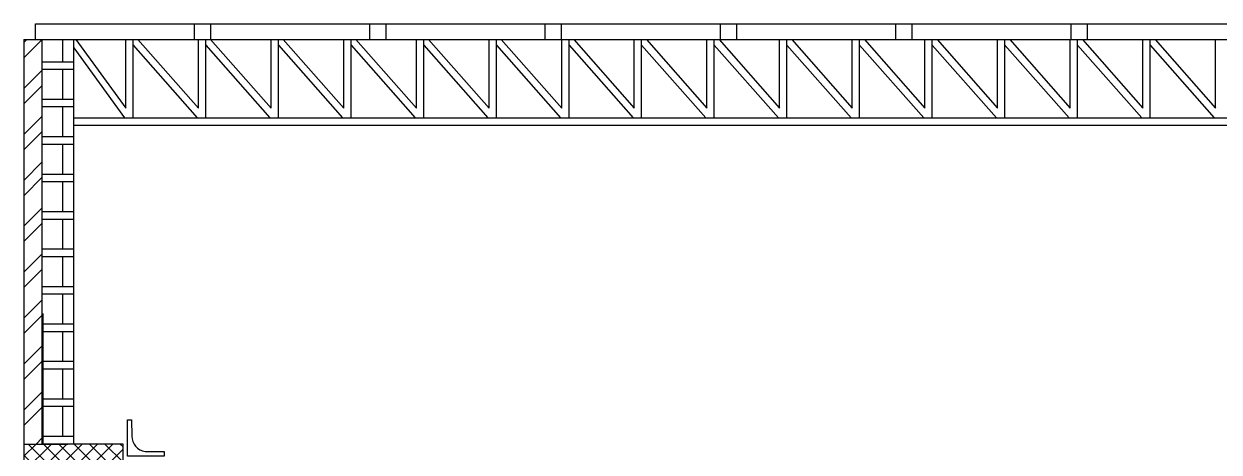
# Model space of a CAD drawing. Header units: millimetres. Extents: x -17017 to 2697, y 1903 to 18260.
# Drawn here: x -16982.333 to -16979.08, y 18249.153 to 18250.32 of the extents above; entities that cross this region are included whole.
import ezdxf

# ---------------------------------------------------------------- set-up
doc = ezdxf.new("R2010")
doc.units = ezdxf.units.MM
doc.layers.add('55', color=7, linetype='Continuous')

msp = doc.modelspace()

# ---------------------------------------------------------------- hatches: boundary and pattern name
at = {"layer": '55', "linetype": 'ByBlock'}
h = msp.add_hatch(dxfattribs=at)
h.set_pattern_fill('ANSI32', color=256, scale=0.0093)
h.set_pattern_definition([(45, (-21022.93796, 15662.349035), (-0.0626372864, 0.0626372864), []), (45, (-21022.896205, 15662.349035), (-0.0626372864, 0.0626372864), [])])
h.paths.add_polyline_path([(-16982.3332, 18247.9153), (-16982.2805, 18247.9153), (-16982.2805, 18249.005), (-16982.3332, 18249.005)])
h.paths.add_polyline_path([(-16982.2832, 18250.2775), (-16982.3332, 18250.2775), (-16982.3332, 18249.1753), (-16982.2832, 18249.1753)])
h = msp.add_hatch(dxfattribs=at)
h.set_pattern_fill('ANSI37', color=256, scale=0.0093)
h.set_pattern_definition([(45, (-21022.937963, 15662.349035), (-0.02087909548, 0.02087909548), []), (135, (-21022.937963, 15662.349035), (-0.02087909548, -0.02087909548), [])])
h.paths.add_polyline_path([(-16980.9958, 18248.7253), (-16981.1132, 18248.7253), (-16981.1132, 18248.725), (-16981.1262, 18248.725), (-16981.1668, 18248.7252), (-16981.1668, 18248.725), (-16981.1797, 18248.725), (-16981.2093, 18248.7253), (-16981.2093, 18248.8153), (-16981.2531, 18248.8153), (-16981.2527, 18248.8127), (-16981.2493, 18248.8083), (-16981.2263, 18248.8015), (-16981.222, 18248.7971), (-16981.222, 18248.7942), (-16981.2356, 18248.7932), (-16981.2537, 18248.7942), (-16981.2717, 18248.7932), (-16981.3005, 18248.7932), (-16981.3005, 18248.7985), (-16981.2946, 18248.8083), (-16981.2935, 18248.8153), (-16981.326, 18248.8153), (-16981.326, 18248.815), (-16981.339, 18248.815), (-16981.3796, 18248.8152), (-16981.3796, 18248.815), (-16981.3926, 18248.815), (-16981.4229, 18248.8153), (-16981.4229, 18248.9053), (-16981.5393, 18248.9053), (-16981.5393, 18248.9049), (-16981.5523, 18248.9049), (-16981.5929, 18248.9051), (-16981.5929, 18248.9049), (-16981.6059, 18248.9049), (-16981.6364, 18248.9053), (-16981.6364, 18248.9953), (-16981.7529, 18248.9953), (-16981.7529, 18248.9949), (-16981.7659, 18248.9949), (-16981.8065, 18248.9951), (-16981.8065, 18248.9949), (-16981.8195, 18248.9949), (-16981.8499, 18248.9953), (-16981.8499, 18249.0853), (-16981.9664, 18249.0853), (-16981.9664, 18249.0849), (-16981.9794, 18249.0849), (-16982.02, 18249.0851), (-16982.02, 18249.0849), (-16982.033, 18249.0849), (-16982.0634, 18249.0853), (-16982.0634, 18249.1753), (-16982.277, 18249.1753), (-16982.3332, 18249.1753), (-16982.3332, 18249.005), (-16982.072, 18249.005), (-16979.5023, 18247.9153), (-16979.2876, 18247.9153), (-16979.2876, 18248.0053), (-16979.4041, 18248.0053), (-16979.4041, 18248.0049), (-16979.4171, 18248.0049), (-16979.4577, 18248.0051), (-16979.4577, 18248.0049), (-16979.4707, 18248.0049), (-16979.5011, 18248.0053), (-16979.5011, 18248.0953), (-16979.6176, 18248.0953), (-16979.6176, 18248.0949), (-16979.6306, 18248.0949), (-16979.6712, 18248.0951), (-16979.6712, 18248.0949), (-16979.6842, 18248.0949), (-16979.7146, 18248.0953), (-16979.7146, 18248.1853), (-16979.8327, 18248.1853), (-16979.8327, 18248.185), (-16979.8457, 18248.185), (-16979.8863, 18248.1852), (-16979.8863, 18248.185), (-16979.8993, 18248.185), (-16979.9282, 18248.1853), (-16979.9282, 18248.2753), (-16980.0455, 18248.2753), (-16980.0455, 18248.275), (-16980.0585, 18248.275), (-16980.0991, 18248.2752), (-16980.0991, 18248.275), (-16980.1121, 18248.275), (-16980.1417, 18248.2753), (-16980.1417, 18248.3653), (-16980.1855, 18248.3653), (-16980.185, 18248.3627), (-16980.1816, 18248.3583), (-16980.1587, 18248.3515), (-16980.1543, 18248.3471), (-16980.1543, 18248.3442), (-16980.168, 18248.3432), (-16980.186, 18248.3442), (-16980.2041, 18248.3432), (-16980.2328, 18248.3432), (-16980.2328, 18248.3485), (-16980.227, 18248.3583), (-16980.2258, 18248.3653), (-16980.2583, 18248.3653), (-16980.2583, 18248.365), (-16980.2713, 18248.365), (-16980.3119, 18248.3652), (-16980.3119, 18248.365), (-16980.3249, 18248.365), (-16980.3552, 18248.3653), (-16980.3552, 18248.4553), (-16980.4716, 18248.4553), (-16980.4716, 18248.4549), (-16980.4846, 18248.4549), (-16980.5252, 18248.4551), (-16980.5252, 18248.4549), (-16980.5382, 18248.4549), (-16980.5687, 18248.4553), (-16980.5687, 18248.5453), (-16980.6853, 18248.5453), (-16980.6853, 18248.5449), (-16980.6983, 18248.5449), (-16980.7389, 18248.5451), (-16980.7389, 18248.5449), (-16980.7519, 18248.5449), (-16980.7823, 18248.5453), (-16980.7823, 18248.6353), (-16980.9003, 18248.6353), (-16980.9003, 18248.635), (-16980.9133, 18248.635), (-16980.9539, 18248.6352), (-16980.9539, 18248.635), (-16980.9669, 18248.635), (-16980.9958, 18248.6353)])

# ---------------------------------------------------------------- linework, layer by layer
for p, q in [((-16982.3021, 18250.3204), (-16975.1442, 18250.3204)), ((-16982.3021, 18250.2775), (-16982.3021, 18250.3204)), ((-16982.3332, 18250.2775), (-16982.3332, 18247.9153)), ((-16982.3332, 18250.2775), (-16975.4789, 18250.2775)), ((-16982.2832, 18249.1753), (-16982.2832, 18250.2775)), ((-16982.2269, 18250.2174), (-16982.2269, 18250.2775)), ((-16982.1973, 18249.1753), (-16982.1973, 18250.2775)), ((-16982.1915, 18250.2775), (-16982.056, 18250.0911)), ((-16982.056, 18250.0911), (-16982.056, 18250.2775)), ((-16982.036, 18250.0646), (-16982.036, 18250.2775)), ((-16982.036, 18250.2624), (-16981.8616, 18250.0646)), ((-16982.0227, 18250.2775), (-16981.8583, 18250.0911)), ((-16981.8583, 18250.0911), (-16981.8583, 18250.2775)), ((-16981.8383, 18250.0646), (-16981.8383, 18250.2775)), ((-16981.8383, 18250.2624), (-16981.6638, 18250.0646)), ((-16981.8249, 18250.2775), (-16981.6605, 18250.0911)), ((-16981.6605, 18250.0911), (-16981.6605, 18250.2775)), ((-16981.6405, 18250.0646), (-16981.6405, 18250.2775)), ((-16981.6405, 18250.2624), (-16981.4661, 18250.0646)), ((-16981.6272, 18250.2775), (-16981.4627, 18250.0911)), ((-16981.4627, 18250.0911), (-16981.4627, 18250.2775)), ((-16981.4427, 18250.0646), (-16981.4427, 18250.2775)), ((-16981.4427, 18250.2624), (-16981.2683, 18250.0646)), ((-16981.4294, 18250.2775), (-16981.265, 18250.0911)), ((-16981.265, 18250.0911), (-16981.265, 18250.2775)), ((-16981.245, 18250.0646), (-16981.245, 18250.2775)), ((-16981.245, 18250.2624), (-16981.0705, 18250.0646)), ((-16981.2316, 18250.2775), (-16981.0672, 18250.0911)), ((-16981.0672, 18250.0911), (-16981.0672, 18250.2775)), ((-16981.0472, 18250.0646), (-16981.0472, 18250.2775)), ((-16981.0472, 18250.2624), (-16980.8728, 18250.0646)), ((-16981.0339, 18250.2775), (-16980.8694, 18250.0911)), ((-16980.8694, 18250.0911), (-16980.8694, 18250.2775)), ((-16980.8494, 18250.0646), (-16980.8494, 18250.2775)), ((-16980.8494, 18250.2624), (-16980.675, 18250.0646)), ((-16980.8361, 18250.2775), (-16980.6717, 18250.0911)), ((-16980.6717, 18250.0911), (-16980.6717, 18250.2775)), ((-16980.6517, 18250.0646), (-16980.6517, 18250.2775)), ((-16980.6517, 18250.2624), (-16980.4772, 18250.0646)), ((-16980.6383, 18250.2775), (-16980.4739, 18250.0911)), ((-16980.4739, 18250.0911), (-16980.4739, 18250.2775)), ((-16980.4539, 18250.0646), (-16980.4539, 18250.2775)), ((-16980.4539, 18250.2624), (-16980.2795, 18250.0646)), ((-16980.4406, 18250.2775), (-16980.2761, 18250.0911)), ((-16980.2761, 18250.0911), (-16980.2761, 18250.2775)), ((-16980.2561, 18250.0646), (-16980.2561, 18250.2775)), ((-16980.2561, 18250.2624), (-16980.0817, 18250.0646)), ((-16980.2428, 18250.2775), (-16980.0784, 18250.0911)), ((-16980.0784, 18250.0911), (-16980.0784, 18250.2775)), ((-16980.0584, 18250.0646), (-16980.0584, 18250.2775)), ((-16980.0584, 18250.2624), (-16979.8839, 18250.0646)), ((-16980.045, 18250.2775), (-16979.8806, 18250.0911)), ((-16979.8806, 18250.0911), (-16979.8806, 18250.2775)), ((-16979.8606, 18250.0646), (-16979.8606, 18250.2775)), ((-16979.8606, 18250.2624), (-16979.6862, 18250.0646)), ((-16979.8473, 18250.2775), (-16979.6828, 18250.0911)), ((-16979.6828, 18250.0911), (-16979.6828, 18250.2775)), ((-16979.6628, 18250.0646), (-16979.6628, 18250.2775)), ((-16979.6628, 18250.2624), (-16979.4884, 18250.0646)), ((-16979.6495, 18250.2775), (-16979.4851, 18250.0911)), ((-16979.4851, 18250.0911), (-16979.4851, 18250.2775)), ((-16979.4651, 18250.0646), (-16979.4651, 18250.2775)), ((-16979.4651, 18250.2624), (-16979.2906, 18250.0646)), ((-16979.4517, 18250.2775), (-16979.2873, 18250.0911)), ((-16979.2873, 18250.0911), (-16979.2873, 18250.2775)), ((-16979.2673, 18250.0646), (-16979.2673, 18250.2775)), ((-16979.2673, 18250.2624), (-16979.0929, 18250.0646)), ((-16979.254, 18250.2775), (-16979.0895, 18250.0911)), ((-16979.0895, 18250.0911), (-16979.0895, 18250.2775)), ((-16982.1973, 18250.2554), (-16982.0594, 18250.0646)), ((-16982.2851, 18250.2174), (-16982.1973, 18250.2174)), ((-16982.1973, 18250.196), (-16982.2851, 18250.196)), ((-16982.2279, 18250.196), (-16982.2279, 18250.1153)), ((-16982.2851, 18250.1153), (-16982.1973, 18250.1153)), ((-16982.1973, 18250.0939), (-16982.2851, 18250.0939)), ((-16982.2279, 18250.0939), (-16982.2279, 18250.0133)), ((-16982.1973, 18250.0646), (-16975.0864, 18250.0646)), ((-16982.1973, 18250.0446), (-16975.0864, 18250.0446)), ((-16982.2851, 18250.0133), (-16982.1973, 18250.0133)), ((-16982.1973, 18249.9918), (-16982.2851, 18249.9918)), ((-16982.2279, 18249.9918), (-16982.2279, 18249.9112)), ((-16982.2851, 18249.9112), (-16982.1973, 18249.9112)), ((-16982.1973, 18249.8898), (-16982.2851, 18249.8898)), ((-16982.2279, 18249.8898), (-16982.2279, 18249.8091)), ((-16982.2851, 18249.8091), (-16982.1973, 18249.8091)), ((-16982.1973, 18249.7877), (-16982.2851, 18249.7877)), ((-16982.2279, 18249.7877), (-16982.2279, 18249.7071)), ((-16982.2851, 18249.7071), (-16982.1973, 18249.7071)), ((-16982.1973, 18249.6856), (-16982.2851, 18249.6856)), ((-16982.2279, 18249.6856), (-16982.2279, 18249.605)), ((-16982.2851, 18249.605), (-16982.1973, 18249.605)), ((-16982.1973, 18249.5836), (-16982.2851, 18249.5836)), ((-16982.2279, 18249.5836), (-16982.2279, 18249.5029)), ((-16982.2805, 18249.1753), (-16982.2805, 18249.5312)), ((-16982.2851, 18249.5029), (-16982.1973, 18249.5029)), ((-16982.1973, 18249.4815), (-16982.2851, 18249.4815)), ((-16982.2279, 18249.4815), (-16982.2279, 18249.4009)), ((-16982.2851, 18249.4009), (-16982.1973, 18249.4009)), ((-16982.1973, 18249.3794), (-16982.2851, 18249.3794)), ((-16982.2279, 18249.3794), (-16982.2279, 18249.2988)), ((-16982.2851, 18249.2988), (-16982.1973, 18249.2988)), ((-16982.1973, 18249.2774), (-16982.2851, 18249.2774)), ((-16982.2279, 18249.2774), (-16982.2279, 18249.1968)), ((-16982.051, 18249.2415), (-16982.0401, 18249.2417)), ((-16982.0401, 18249.2415), (-16982.0391, 18249.197)), ((-16982.2851, 18249.1968), (-16982.1973, 18249.1968)), ((-16982.3332, 18249.1753), (-16982.2132, 18249.1753)), ((-16982.1973, 18249.1753), (-16982.2851, 18249.1753))]:
    msp.add_line(p, q, dxfattribs=at)
for points in [[(-16981.8686, 18250.2775), (-16981.8686, 18250.3204)], [(-16981.8249, 18250.3204), (-16981.8249, 18250.2775)], [(-16981.3914, 18250.2775), (-16981.3914, 18250.3204)], [(-16981.3477, 18250.3204), (-16981.3477, 18250.2775)], [(-16980.9142, 18250.2775), (-16980.9142, 18250.3204)], [(-16980.8705, 18250.3204), (-16980.8705, 18250.2775)], [(-16980.437, 18250.2775), (-16980.437, 18250.3204)], [(-16980.3933, 18250.3204), (-16980.3933, 18250.2775)], [(-16979.9598, 18250.2775), (-16979.9598, 18250.3204)], [(-16979.9161, 18250.3204), (-16979.9161, 18250.2775)], [(-16979.4826, 18250.2775), (-16979.4826, 18250.3204)], [(-16979.4389, 18250.3204), (-16979.4389, 18250.2775)], [(-16982.3332, 18250.2775), (-16982.3332, 18247.513), (-16978.8599, 18247.513), (-16978.8599, 18246.9256), (-16975.4268, 18246.9256), (-16975.4268, 18247.5856), (-16975.0246, 18247.5856), (-16975.0246, 18250.2775)], [(-16982.0032, 18249.1552), (-16981.951, 18249.1552), (-16981.951, 18249.1427), (-16982.051, 18249.1427), (-16982.051, 18249.2415)], [(-16982.0634, 18249.0853), (-16982.0634, 18249.1753), (-16982.277, 18249.1753)]]:
    msp.add_lwpolyline(points, dxfattribs=at)
msp.add_arc((-16981.9974, 18249.1964), 0.0417, 179.1983, 262.0437, dxfattribs=at)

doc.saveas('drawing.dxf')
